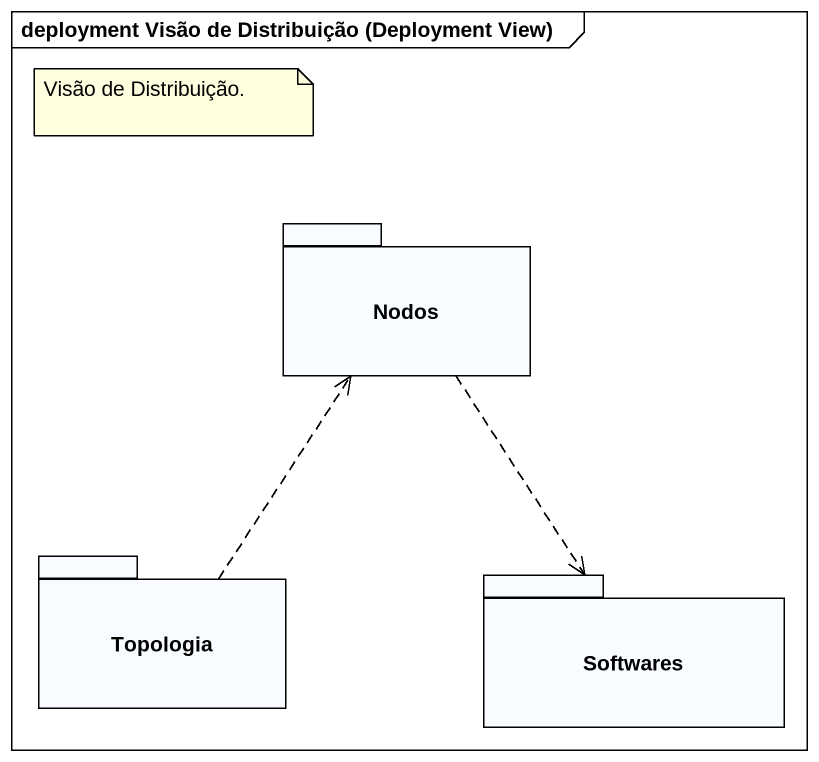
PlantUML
@startuml
mainframe deployment Visão de Distribuição (Deployment View)
package Nodos {
}
package Topologia {
}
package Softwares {
}
Nodos ..> Softwares
Topologia .up.> Nodos
note as N1
  Visão de Distribuição.
end note
@enduml
